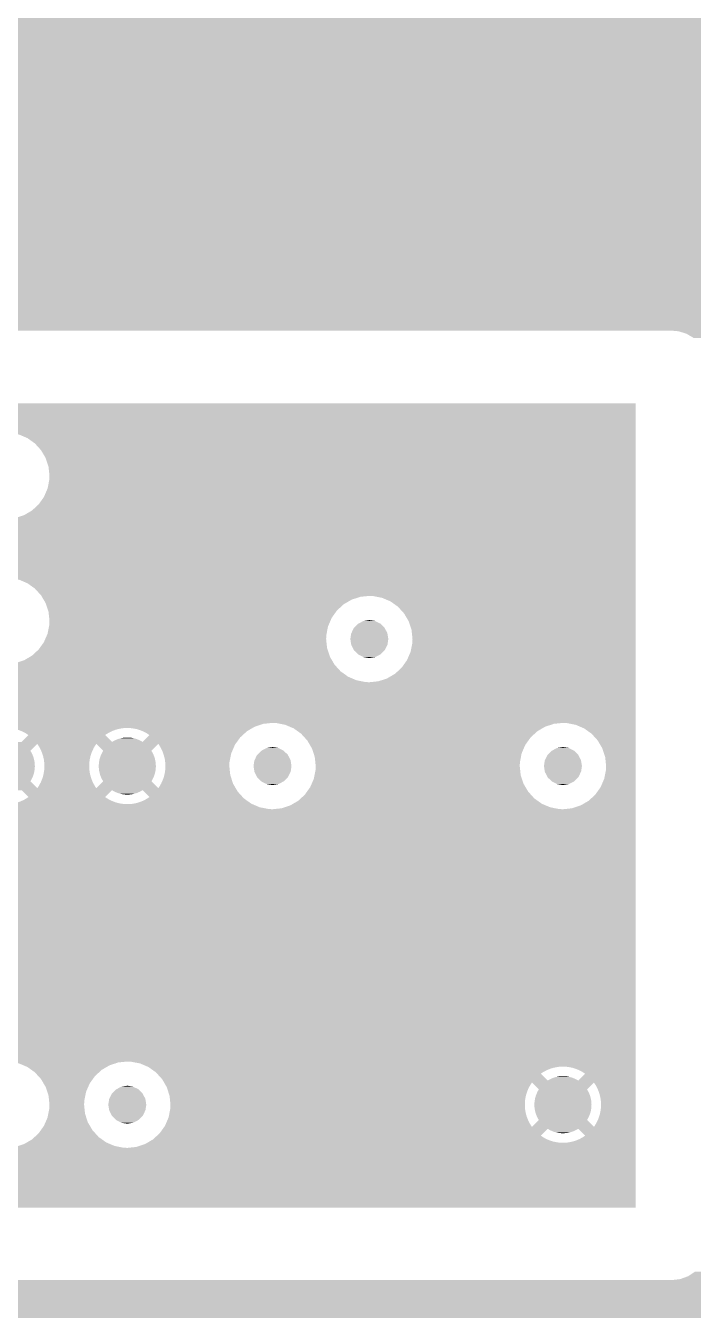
# Model space of a CAD drawing. Extents: x 295 to 953, y 10 to 290.
# Drawn here: x 659.63 to 673.64, y 201.32 to 228.3 of the extents above; entities that cross this region are included whole.
import ezdxf

# ---------------------------------------------------------------- set-up
doc = ezdxf.new("R2010")
doc.units = 0
doc.header["$LTSCALE"] = 5
doc.header["$MEASUREMENT"] = 0
doc.layers.add('FROMC1', color=7, linetype='CONTINUOUS')

msp = doc.modelspace()

# ---------------------------------------------------------------- linework, layer by layer
at = {"layer": 'FROMC1'}
for points in [[(654.9, 223.307), (654.9, 228.605), (701.636, 223.307), (701.636, 228.605)], [(654.9, 223.287), (654.9, 223.307), (676.807, 223.287), (676.998, 223.307)], [(654.9, 223.227), (654.9, 223.287), (676.625, 223.227), (676.807, 223.287)], [(654.9, 223.13), (654.9, 223.227), (676.459, 223.13), (676.625, 223.227)], [(654.9, 223), (654.9, 223.13), (676.318, 223), (676.459, 223.13)], [(654.9, 222.844), (654.9, 223), (676.207, 222.844), (676.318, 223)], [(654.9, 222.668), (654.9, 222.844), (676.131, 222.668), (676.207, 222.844)], [(654.9, 222.48), (654.9, 222.668), (676.094, 222.48), (676.131, 222.668)], [(654.9, 222.4), (654.9, 222.48), (676.091, 222.4), (676.094, 222.48)], [(654.9, 222.209), (654.9, 222.4), (676.111, 222.209), (676.091, 222.4)], [(654.9, 222.027), (654.9, 222.209), (676.171, 222.027), (676.111, 222.209)], [(654.9, 221.892), (654.9, 222.027), (676.25, 221.892), (676.171, 222.027)], [(673.327, 221.879), (673.188, 221.892), (676.258, 221.879), (676.25, 221.892)], [(673.383, 221.862), (673.327, 221.879), (676.268, 221.862), (676.258, 221.879)], [(673.495, 221.827), (673.383, 221.862), (676.299, 221.827), (676.268, 221.862)], [(673.647, 221.738), (673.495, 221.827), (676.381, 221.738), (676.299, 221.827)], [(652.932, 220.233), (652.853, 220.368), (672.426, 220.233), (672.426, 220.368)], [(652.853, 220.368), (652.853, 220.368), (672.426, 220.368), (672.425, 220.368)], [(652.992, 220.051), (652.932, 220.233), (672.426, 220.051), (672.426, 220.233)], [(653.012, 219.86), (652.992, 220.051), (672.426, 219.86), (672.426, 220.051)], [(653.003, 219.751), (653.009, 219.78), (672.426, 219.751), (672.426, 219.78)], [(653.009, 219.78), (653.012, 219.86), (672.426, 219.78), (672.426, 219.86)], [(659.297, 219.747), (659.218, 219.751), (672.426, 219.747), (672.426, 219.751)], [(659.486, 219.71), (659.297, 219.747), (672.426, 219.71), (672.426, 219.747)], [(659.662, 219.635), (659.486, 219.71), (672.426, 219.635), (672.426, 219.71)], [(659.818, 219.524), (659.662, 219.635), (672.426, 219.524), (672.426, 219.635)], [(659.947, 219.382), (659.818, 219.524), (672.426, 219.382), (672.426, 219.524)], [(660.044, 219.217), (659.947, 219.382), (672.426, 219.217), (672.426, 219.382)], [(660.104, 219.035), (660.044, 219.217), (672.426, 219.035), (672.426, 219.217)], [(660.124, 218.844), (660.104, 219.035), (672.426, 218.844), (672.426, 219.035)], [(660.121, 218.764), (660.124, 218.844), (672.426, 218.764), (672.426, 218.844)], [(660.008, 218.4), (660.084, 218.576), (672.426, 218.4), (672.426, 218.576)], [(660.084, 218.576), (660.121, 218.764), (672.426, 218.576), (672.426, 218.764)], [(659.897, 218.244), (660.008, 218.4), (672.426, 218.244), (672.426, 218.4)], [(659.408, 217.957), (659.59, 218.017), (672.426, 217.957), (672.426, 218.017)], [(659.59, 218.017), (659.756, 218.114), (672.426, 218.017), (672.426, 218.114)], [(659.756, 218.114), (659.897, 218.244), (672.426, 218.114), (672.426, 218.244)], [(650.803, 217.858), (650.731, 217.937), (672.426, 217.858), (672.426, 217.937)], [(650.9, 217.693), (650.803, 217.858), (672.426, 217.693), (672.426, 217.858)], [(659.218, 217.937), (659.408, 217.957), (672.426, 217.937), (672.426, 217.957)], [(650.96, 217.511), (650.9, 217.693), (672.426, 217.511), (672.426, 217.693)], [(650.98, 217.32), (650.96, 217.511), (672.426, 217.32), (672.426, 217.511)], [(650.94, 217.052), (650.977, 217.24), (672.426, 217.052), (672.426, 217.24)], [(650.977, 217.24), (650.98, 217.32), (672.426, 217.24), (672.426, 217.32)], [(650.864, 216.876), (650.94, 217.052), (672.426, 216.876), (672.426, 217.052)], [(650.735, 216.703), (650.753, 216.72), (672.426, 216.703), (672.426, 216.72)], [(650.753, 216.72), (650.864, 216.876), (672.426, 216.72), (672.426, 216.876)], [(659.297, 216.699), (659.218, 216.703), (672.426, 216.699), (672.426, 216.703)], [(659.486, 216.662), (659.297, 216.699), (672.426, 216.662), (672.426, 216.699)], [(659.662, 216.587), (659.486, 216.662), (672.426, 216.587), (672.426, 216.662)], [(659.818, 216.476), (659.662, 216.587), (672.426, 216.476), (672.426, 216.587)], [(659.947, 216.334), (659.818, 216.476), (672.426, 216.334), (672.426, 216.476)], [(659.955, 216.322), (659.947, 216.334), (672.426, 216.322), (672.426, 216.334)], [(659.966, 216.302), (659.955, 216.322), (666.647, 216.302), (666.838, 216.322)], [(660.002, 216.242), (659.966, 216.302), (666.465, 216.242), (666.647, 216.302)], [(660.044, 216.169), (660.002, 216.242), (666.34, 216.169), (666.465, 216.242)], [(660.052, 216.145), (660.044, 216.169), (666.299, 216.145), (666.34, 216.169)], [(660.095, 216.015), (660.052, 216.145), (666.158, 216.015), (666.299, 216.145)], [(666.917, 216.318), (666.838, 216.322), (672.426, 216.318), (672.426, 216.322)], [(667.106, 216.281), (666.917, 216.318), (672.426, 216.281), (672.426, 216.318)], [(667.282, 216.206), (667.106, 216.281), (672.426, 216.206), (672.426, 216.281)], [(667.438, 216.095), (667.282, 216.206), (672.426, 216.095), (672.426, 216.206)], [(660.104, 215.987), (660.095, 216.015), (666.138, 215.987), (666.158, 216.015)], [(660.118, 215.859), (660.104, 215.987), (666.047, 215.859), (666.138, 215.987)], [(660.124, 215.796), (660.118, 215.859), (666.02, 215.796), (666.047, 215.859)], [(667.567, 215.953), (667.438, 216.095), (672.426, 215.953), (672.426, 216.095)], [(667.664, 215.788), (667.567, 215.953), (672.426, 215.788), (672.426, 215.953)], [(660.084, 215.528), (660.114, 215.683), (665.941, 215.528), (665.971, 215.683)], [(660.114, 215.683), (660.121, 215.716), (665.971, 215.683), (665.986, 215.716)], [(660.121, 215.716), (660.124, 215.796), (665.986, 215.716), (666.02, 215.796)], [(666.461, 215.54), (666.511, 215.644), (667.216, 215.54), (667.162, 215.644)], [(666.511, 215.644), (666.52, 215.653), (667.162, 215.644), (667.158, 215.653)], [(666.52, 215.653), (666.6, 215.735), (667.158, 215.653), (667.073, 215.735)], [(666.6, 215.735), (666.612, 215.741), (667.073, 215.735), (667.067, 215.741)], [(666.612, 215.741), (666.712, 215.794), (667.067, 215.741), (666.959, 215.794)], [(666.712, 215.794), (666.732, 215.797), (666.959, 215.794), (666.953, 215.797)], [(666.732, 215.797), (666.838, 215.814), (666.953, 215.797), (666.838, 215.814)], [(667.724, 215.606), (667.664, 215.788), (672.426, 215.606), (672.426, 215.788)], [(667.744, 215.415), (667.724, 215.606), (672.426, 215.415), (672.426, 215.606)], [(659.918, 215.224), (660.008, 215.352), (665.951, 215.224), (665.937, 215.352)], [(660.008, 215.352), (660.035, 215.415), (665.937, 215.352), (665.931, 215.415)], [(660.035, 215.415), (660.07, 215.495), (665.931, 215.415), (665.934, 215.495)], [(660.07, 215.495), (660.084, 215.528), (665.934, 215.495), (665.941, 215.528)], [(666.439, 215.415), (666.456, 215.53), (667.236, 215.415), (667.218, 215.53)], [(666.457, 215.3), (666.439, 215.415), (667.219, 215.3), (667.236, 215.415)], [(666.456, 215.53), (666.461, 215.54), (667.218, 215.53), (667.216, 215.54)], [(666.459, 215.29), (666.457, 215.3), (667.214, 215.29), (667.219, 215.3)], [(666.513, 215.186), (666.459, 215.29), (667.164, 215.186), (667.214, 215.29)], [(667.704, 215.147), (667.741, 215.335), (672.426, 215.147), (672.426, 215.335)], [(667.741, 215.335), (667.744, 215.415), (672.426, 215.335), (672.426, 215.415)], [(659.59, 214.969), (659.715, 215.042), (666.054, 214.969), (666.011, 215.042)], [(659.715, 215.042), (659.756, 215.066), (666.011, 215.042), (666.003, 215.066)], [(659.756, 215.066), (659.897, 215.196), (666.003, 215.066), (665.96, 215.196)], [(659.897, 215.196), (659.918, 215.224), (665.96, 215.196), (665.951, 215.224)], [(666.517, 215.177), (666.513, 215.186), (667.155, 215.177), (667.164, 215.186)], [(666.602, 215.095), (666.517, 215.177), (667.075, 215.095), (667.155, 215.177)], [(666.608, 215.089), (666.602, 215.095), (667.063, 215.089), (667.075, 215.095)], [(666.716, 215.036), (666.608, 215.089), (666.963, 215.036), (667.063, 215.089)], [(666.723, 215.033), (666.716, 215.036), (666.943, 215.033), (666.963, 215.036)], [(666.838, 215.016), (666.723, 215.033), (666.838, 215.016), (666.943, 215.033)], [(667.628, 214.971), (667.704, 215.147), (672.426, 214.971), (672.426, 215.147)], [(650.97, 214.877), (650.969, 214.889), (666.108, 214.877), (666.1, 214.889)], [(650.98, 214.78), (650.97, 214.877), (666.196, 214.78), (666.108, 214.877)], [(650.978, 214.735), (650.98, 214.78), (666.237, 214.735), (666.196, 214.78)], [(659.218, 214.889), (659.408, 214.909), (666.1, 214.889), (666.089, 214.909)], [(659.408, 214.909), (659.59, 214.969), (666.089, 214.909), (666.054, 214.969)], [(667.376, 214.685), (667.517, 214.815), (672.426, 214.685), (672.426, 214.815)], [(667.517, 214.815), (667.628, 214.971), (672.426, 214.815), (672.426, 214.971)], [(650.864, 214.336), (650.938, 214.508), (672.426, 214.336), (672.426, 214.508)], [(650.938, 214.508), (650.94, 214.512), (666.838, 214.508), (666.758, 214.512)], [(650.94, 214.512), (650.947, 214.549), (666.756, 214.512), (666.57, 214.549)], [(650.94, 214.512), (650.94, 214.512), (666.758, 214.512), (666.756, 214.512)], [(650.947, 214.549), (650.962, 214.624), (666.57, 214.549), (666.393, 214.624)], [(650.962, 214.624), (650.977, 214.7), (666.393, 214.624), (666.287, 214.7)], [(650.977, 214.7), (650.978, 214.735), (666.287, 214.7), (666.237, 214.735)], [(666.838, 214.508), (667.028, 214.528), (672.426, 214.508), (672.426, 214.528)], [(667.028, 214.528), (667.21, 214.588), (672.426, 214.528), (672.426, 214.588)], [(667.21, 214.588), (667.376, 214.685), (672.426, 214.588), (672.426, 214.685)], [(650.753, 214.18), (650.864, 214.336), (672.426, 214.18), (672.426, 214.336)], [(650.264, 213.893), (650.446, 213.953), (672.426, 213.893), (672.426, 213.953)], [(650.446, 213.953), (650.612, 214.05), (672.426, 213.953), (672.426, 214.05)], [(650.612, 214.05), (650.753, 214.18), (672.426, 214.05), (672.426, 214.18)], [(597.75, 213.655), (597.75, 213.873), (672.426, 213.655), (672.426, 213.873)], [(650.074, 213.873), (650.264, 213.893), (672.426, 213.873), (672.426, 213.893)], [(597.75, 213.635), (597.75, 213.655), (664.615, 213.635), (664.806, 213.655)], [(597.75, 213.575), (597.75, 213.635), (664.433, 213.575), (664.615, 213.635)], [(597.75, 213.548), (597.75, 213.575), (664.387, 213.548), (664.433, 213.575)], [(659.257, 213.547), (659.2, 213.548), (661.726, 213.547), (661.74, 213.548)], [(659.286, 213.545), (659.257, 213.547), (661.683, 213.545), (661.726, 213.547)], [(659.314, 213.542), (659.286, 213.545), (661.665, 213.542), (661.683, 213.545)], [(659.345, 213.537), (659.314, 213.542), (661.627, 213.537), (661.665, 213.542)], [(659.37, 213.533), (659.345, 213.537), (661.607, 213.533), (661.627, 213.537)], [(659.402, 213.526), (659.37, 213.533), (661.571, 213.526), (661.607, 213.533)], [(659.426, 213.521), (659.402, 213.526), (661.551, 213.521), (661.571, 213.526)], [(659.458, 213.511), (659.426, 213.521), (661.516, 213.511), (661.551, 213.521)], [(659.48, 213.504), (659.458, 213.511), (661.496, 213.504), (661.516, 213.511)], [(659.512, 213.492), (659.48, 213.504), (661.462, 213.492), (661.496, 213.504)], [(659.533, 213.483), (659.512, 213.492), (661.443, 213.483), (661.462, 213.492)], [(659.564, 213.469), (659.533, 213.483), (661.41, 213.469), (661.443, 213.483)], [(659.585, 213.459), (659.564, 213.469), (661.391, 213.459), (661.41, 213.469)], [(659.615, 213.442), (659.585, 213.459), (661.359, 213.442), (661.391, 213.459)], [(659.635, 213.431), (659.615, 213.442), (661.341, 213.431), (661.359, 213.442)], [(659.663, 213.412), (659.635, 213.431), (661.311, 213.412), (661.341, 213.431)], [(659.682, 213.399), (659.663, 213.412), (661.293, 213.399), (661.311, 213.412)], [(661.797, 213.547), (661.74, 213.548), (664.386, 213.547), (664.387, 213.548)], [(661.854, 213.542), (661.797, 213.547), (664.378, 213.542), (664.386, 213.547)], [(661.91, 213.533), (661.854, 213.542), (664.362, 213.533), (664.378, 213.542)], [(661.966, 213.521), (661.91, 213.533), (664.34, 213.521), (664.362, 213.533)], [(662.02, 213.504), (661.966, 213.521), (664.312, 213.504), (664.34, 213.521)], [(662.073, 213.483), (662.02, 213.504), (664.276, 213.483), (664.312, 213.504)], [(662.085, 213.478), (662.073, 213.483), (664.267, 213.478), (664.276, 213.483)], [(662.125, 213.459), (662.085, 213.478), (664.247, 213.459), (664.267, 213.478)], [(662.175, 213.431), (662.125, 213.459), (664.216, 213.431), (664.247, 213.459)], [(662.222, 213.399), (662.175, 213.431), (664.182, 213.399), (664.216, 213.431)], [(664.885, 213.651), (664.806, 213.655), (670.868, 213.651), (670.902, 213.655)], [(664.971, 213.635), (664.885, 213.651), (670.711, 213.635), (670.868, 213.651)], [(665.074, 213.614), (664.971, 213.635), (670.649, 213.614), (670.711, 213.635)], [(665.166, 213.575), (665.074, 213.614), (670.529, 213.575), (670.649, 213.614)], [(665.25, 213.539), (665.166, 213.575), (670.467, 213.539), (670.529, 213.575)], [(665.335, 213.478), (665.25, 213.539), (670.363, 213.478), (670.467, 213.539)], [(665.406, 213.428), (665.335, 213.478), (670.309, 213.428), (670.363, 213.478)], [(665.478, 213.348), (665.406, 213.428), (670.222, 213.348), (670.309, 213.428)], [(670.981, 213.651), (670.902, 213.655), (672.426, 213.651), (672.426, 213.655)], [(671.17, 213.614), (670.981, 213.651), (672.426, 213.614), (672.426, 213.651)], [(671.346, 213.539), (671.17, 213.614), (672.426, 213.539), (672.426, 213.614)], [(671.502, 213.428), (671.346, 213.539), (672.426, 213.428), (672.426, 213.539)], [(671.631, 213.286), (671.502, 213.428), (672.426, 213.286), (672.426, 213.428)], [(597.75, 213.213), (597.75, 213.255), (664.029, 213.213), (664.06, 213.255)], [(658.711, 213.068), (658.566, 213.213), (659.724, 213.068), (659.869, 213.213)], [(659.538, 213.255), (659.682, 213.399), (661.437, 213.255), (661.293, 213.399)], [(659.538, 213.255), (659.538, 213.255), (661.438, 213.255), (661.437, 213.255)], [(659.891, 213.18), (659.869, 213.213), (661.085, 213.18), (661.106, 213.213)], [(659.9, 213.165), (659.891, 213.18), (661.075, 213.165), (661.085, 213.18)], [(659.92, 213.131), (659.9, 213.165), (661.055, 213.131), (661.075, 213.165)], [(661.251, 213.068), (661.106, 213.213), (662.264, 213.068), (662.409, 213.213)], [(661.438, 213.255), (661.466, 213.272), (662.078, 213.255), (662.048, 213.272)], [(661.466, 213.272), (661.481, 213.279), (662.048, 213.272), (662.035, 213.279)], [(661.481, 213.279), (661.51, 213.294), (662.035, 213.279), (662.004, 213.294)], [(661.51, 213.294), (661.526, 213.3), (662.004, 213.294), (661.99, 213.3)], [(661.526, 213.3), (661.556, 213.313), (661.99, 213.3), (661.958, 213.313)], [(661.556, 213.313), (661.573, 213.318), (661.958, 213.313), (661.944, 213.318)], [(661.573, 213.318), (661.603, 213.327), (661.944, 213.318), (661.91, 213.327)], [(661.603, 213.327), (661.621, 213.331), (661.91, 213.327), (661.896, 213.331)], [(661.621, 213.331), (661.651, 213.338), (661.896, 213.331), (661.861, 213.338)], [(661.651, 213.338), (661.67, 213.341), (661.861, 213.338), (661.848, 213.341)], [(661.67, 213.341), (661.7, 213.345), (661.848, 213.341), (661.811, 213.345)], [(661.7, 213.345), (661.724, 213.346), (661.811, 213.345), (661.799, 213.346)], [(661.724, 213.346), (661.75, 213.347), (661.799, 213.346), (661.75, 213.347)], [(662.078, 213.255), (662.171, 213.348), (664.06, 213.255), (664.126, 213.348)], [(662.171, 213.348), (662.222, 213.399), (664.126, 213.348), (664.182, 213.399)], [(662.423, 213.192), (662.409, 213.213), (664.015, 213.192), (664.029, 213.213)], [(662.431, 213.18), (662.423, 213.192), (664.01, 213.18), (664.015, 213.192)], [(662.46, 213.131), (662.431, 213.18), (663.989, 213.131), (664.01, 213.18)], [(664.7, 213.13), (664.806, 213.147), (664.921, 213.13), (664.806, 213.147)], [(665.535, 213.286), (665.478, 213.348), (670.178, 213.286), (670.222, 213.348)], [(665.59, 213.192), (665.535, 213.286), (670.111, 213.192), (670.178, 213.286)], [(665.632, 213.121), (665.59, 213.192), (670.08, 213.121), (670.111, 213.192)], [(670.796, 213.13), (670.902, 213.147), (671.017, 213.13), (670.902, 213.147)], [(671.728, 213.121), (671.631, 213.286), (672.426, 213.121), (672.426, 213.286)], [(658.627, 212.846), (658.634, 212.887), (659.809, 212.846), (659.8, 212.887)], [(658.634, 212.887), (658.637, 212.895), (659.8, 212.887), (659.799, 212.895)], [(658.637, 212.895), (658.648, 212.934), (659.799, 212.895), (659.787, 212.934)], [(658.648, 212.934), (658.651, 212.942), (659.787, 212.934), (659.785, 212.942)], [(658.651, 212.942), (658.665, 212.981), (659.785, 212.942), (659.77, 212.981)], [(658.665, 212.981), (658.669, 212.988), (659.77, 212.981), (659.767, 212.988)], [(658.669, 212.988), (658.686, 213.025), (659.767, 212.988), (659.749, 213.025)], [(658.686, 213.025), (658.69, 213.032), (659.749, 213.025), (659.745, 213.032)], [(658.69, 213.032), (658.711, 213.068), (659.745, 213.032), (659.724, 213.068)], [(659.928, 213.115), (659.92, 213.131), (661.047, 213.115), (661.055, 213.131)], [(659.946, 213.08), (659.928, 213.115), (661.03, 213.08), (661.047, 213.115)], [(659.952, 213.064), (659.946, 213.08), (661.022, 213.064), (661.03, 213.08)], [(659.967, 213.027), (659.952, 213.064), (661.008, 213.027), (661.022, 213.064)], [(659.973, 213.011), (659.967, 213.027), (661.002, 213.011), (661.008, 213.027)], [(659.985, 212.973), (659.973, 213.011), (660.99, 212.973), (661.002, 213.011)], [(659.99, 212.956), (659.985, 212.973), (660.985, 212.956), (660.99, 212.973)], [(659.999, 212.918), (659.99, 212.956), (660.976, 212.918), (660.985, 212.956)], [(660.003, 212.901), (659.999, 212.918), (660.972, 212.901), (660.976, 212.918)], [(660.01, 212.862), (660.003, 212.901), (660.966, 212.862), (660.972, 212.901)], [(660.011, 212.844), (660.01, 212.862), (660.963, 212.844), (660.966, 212.862)], [(661.167, 212.846), (661.174, 212.887), (662.349, 212.846), (662.34, 212.887)], [(661.174, 212.887), (661.177, 212.895), (662.34, 212.887), (662.339, 212.895)], [(661.177, 212.895), (661.188, 212.934), (662.339, 212.895), (662.327, 212.934)], [(661.188, 212.934), (661.191, 212.942), (662.327, 212.934), (662.325, 212.942)], [(661.191, 212.942), (661.205, 212.981), (662.325, 212.942), (662.31, 212.981)], [(661.205, 212.981), (661.209, 212.988), (662.31, 212.981), (662.307, 212.988)], [(661.209, 212.988), (661.226, 213.025), (662.307, 212.988), (662.289, 213.025)], [(661.226, 213.025), (661.23, 213.032), (662.289, 213.025), (662.285, 213.032)], [(661.23, 213.032), (661.251, 213.068), (662.285, 213.032), (662.264, 213.068)], [(662.486, 213.08), (662.46, 213.131), (663.967, 213.08), (663.989, 213.131)], [(662.507, 213.027), (662.486, 213.08), (663.944, 213.027), (663.967, 213.08)], [(662.511, 213.016), (662.507, 213.027), (663.939, 213.016), (663.944, 213.027)], [(662.525, 212.973), (662.511, 213.016), (663.931, 212.973), (663.939, 213.016)], [(662.539, 212.918), (662.525, 212.973), (663.92, 212.918), (663.931, 212.973)], [(662.55, 212.862), (662.539, 212.918), (663.909, 212.862), (663.92, 212.918)], [(662.553, 212.828), (662.55, 212.862), (663.902, 212.828), (663.909, 212.862)], [(664.407, 212.748), (664.424, 212.863), (665.204, 212.748), (665.186, 212.863)], [(664.424, 212.863), (664.429, 212.873), (665.186, 212.863), (665.184, 212.873)], [(664.429, 212.873), (664.479, 212.977), (665.184, 212.873), (665.13, 212.977)], [(664.479, 212.977), (664.488, 212.986), (665.13, 212.977), (665.126, 212.986)], [(664.488, 212.986), (664.568, 213.068), (665.126, 212.986), (665.041, 213.068)], [(664.568, 213.068), (664.58, 213.074), (665.041, 213.068), (665.035, 213.074)], [(664.58, 213.074), (664.68, 213.127), (665.035, 213.074), (664.927, 213.127)], [(664.68, 213.127), (664.7, 213.13), (664.927, 213.127), (664.921, 213.13)], [(665.667, 213.016), (665.632, 213.121), (670.035, 213.016), (670.08, 213.121)], [(665.692, 212.939), (665.667, 213.016), (670.02, 212.939), (670.035, 213.016)], [(665.704, 212.828), (665.692, 212.939), (669.998, 212.828), (670.02, 212.939)], [(670.503, 212.748), (670.52, 212.863), (671.3, 212.748), (671.282, 212.863)], [(670.52, 212.863), (670.525, 212.873), (671.282, 212.863), (671.28, 212.873)], [(670.525, 212.873), (670.575, 212.977), (671.28, 212.873), (671.226, 212.977)], [(670.575, 212.977), (670.584, 212.986), (671.226, 212.977), (671.222, 212.986)], [(670.584, 212.986), (670.664, 213.068), (671.222, 212.986), (671.137, 213.068)], [(670.664, 213.068), (670.676, 213.074), (671.137, 213.068), (671.131, 213.074)], [(670.676, 213.074), (670.776, 213.127), (671.131, 213.074), (671.023, 213.127)], [(670.776, 213.127), (670.796, 213.13), (671.023, 213.127), (671.017, 213.13)], [(671.788, 212.939), (671.728, 213.121), (672.426, 212.939), (672.426, 213.121)], [(671.808, 212.748), (671.788, 212.939), (672.426, 212.748), (672.426, 212.939)], [(658.618, 212.748), (658.62, 212.789), (659.817, 212.748), (659.815, 212.789)], [(658.62, 212.707), (658.618, 212.748), (659.816, 212.707), (659.817, 212.748)], [(658.62, 212.797), (658.625, 212.838), (659.815, 212.797), (659.81, 212.838)], [(658.62, 212.789), (658.62, 212.797), (659.815, 212.789), (659.815, 212.797)], [(658.62, 212.699), (658.62, 212.707), (659.815, 212.699), (659.816, 212.707)], [(658.625, 212.658), (658.62, 212.699), (659.81, 212.658), (659.815, 212.699)], [(658.625, 212.838), (658.627, 212.846), (659.81, 212.838), (659.809, 212.846)], [(658.626, 212.65), (658.625, 212.658), (659.809, 212.65), (659.81, 212.658)], [(658.635, 212.609), (658.626, 212.65), (659.801, 212.609), (659.809, 212.65)], [(658.636, 212.601), (658.635, 212.609), (659.799, 212.601), (659.801, 212.609)], [(658.648, 212.562), (658.636, 212.601), (659.787, 212.562), (659.799, 212.601)], [(659.995, 212.561), (660.003, 212.595), (660.98, 212.561), (660.973, 212.595)], [(660.003, 212.595), (660.006, 212.617), (660.973, 212.595), (660.968, 212.617)], [(660.006, 212.617), (660.012, 212.652), (660.968, 212.617), (660.964, 212.652)], [(660.016, 212.805), (660.011, 212.844), (660.96, 212.805), (660.963, 212.844)], [(660.012, 212.652), (660.014, 212.674), (660.964, 212.652), (660.961, 212.674)], [(660.014, 212.674), (660.017, 212.709), (660.961, 212.674), (660.959, 212.709)], [(660.016, 212.787), (660.016, 212.805), (660.958, 212.787), (660.96, 212.805)], [(660.018, 212.748), (660.016, 212.787), (660.958, 212.748), (660.958, 212.787)], [(660.017, 212.73), (660.018, 212.748), (660.958, 212.73), (660.958, 212.748)], [(660.017, 212.709), (660.017, 212.73), (660.959, 212.709), (660.958, 212.73)], [(661.158, 212.748), (661.16, 212.789), (662.357, 212.748), (662.355, 212.789)], [(661.16, 212.707), (661.158, 212.748), (662.356, 212.707), (662.357, 212.748)], [(661.16, 212.797), (661.165, 212.838), (662.355, 212.797), (662.35, 212.838)], [(661.16, 212.789), (661.16, 212.797), (662.355, 212.789), (662.355, 212.797)], [(661.16, 212.699), (661.16, 212.707), (662.355, 212.699), (662.356, 212.707)], [(661.165, 212.658), (661.16, 212.699), (662.35, 212.658), (662.355, 212.699)], [(661.165, 212.838), (661.167, 212.846), (662.35, 212.838), (662.349, 212.846)], [(661.166, 212.65), (661.165, 212.658), (662.349, 212.65), (662.35, 212.658)], [(661.175, 212.609), (661.166, 212.65), (662.341, 212.609), (662.349, 212.65)], [(661.176, 212.601), (661.175, 212.609), (662.339, 212.601), (662.341, 212.609)], [(661.188, 212.562), (661.176, 212.601), (662.327, 212.562), (662.339, 212.601)], [(662.534, 212.557), (662.543, 212.595), (663.919, 212.557), (663.915, 212.595)], [(662.543, 212.595), (662.552, 212.652), (663.915, 212.595), (663.909, 212.652)], [(662.552, 212.652), (662.557, 212.709), (663.909, 212.652), (663.903, 212.709)], [(662.556, 212.805), (662.553, 212.828), (663.901, 212.805), (663.902, 212.828)], [(662.558, 212.748), (662.556, 212.805), (663.899, 212.748), (663.901, 212.805)], [(662.557, 212.709), (662.558, 212.748), (663.903, 212.709), (663.899, 212.748)], [(664.425, 212.633), (664.407, 212.748), (665.187, 212.633), (665.204, 212.748)], [(664.427, 212.623), (664.425, 212.633), (665.182, 212.623), (665.187, 212.633)], [(664.481, 212.519), (664.427, 212.623), (665.132, 212.519), (665.182, 212.623)], [(665.687, 212.557), (665.709, 212.668), (670.015, 212.557), (670.003, 212.668)], [(665.712, 212.748), (665.704, 212.828), (669.995, 212.748), (669.998, 212.828)], [(665.709, 212.668), (665.712, 212.748), (670.003, 212.668), (669.995, 212.748)], [(670.521, 212.633), (670.503, 212.748), (671.283, 212.633), (671.3, 212.748)], [(670.523, 212.623), (670.521, 212.633), (671.278, 212.623), (671.283, 212.633)], [(670.577, 212.519), (670.523, 212.623), (671.228, 212.519), (671.278, 212.623)], [(671.768, 212.48), (671.805, 212.668), (672.426, 212.48), (672.426, 212.668)], [(671.805, 212.668), (671.808, 212.748), (672.426, 212.668), (672.426, 212.748)], [(658.566, 212.283), (658.711, 212.428), (659.869, 212.283), (659.724, 212.428)], [(658.65, 212.554), (658.648, 212.562), (659.784, 212.554), (659.787, 212.562)], [(658.665, 212.515), (658.65, 212.554), (659.77, 212.515), (659.784, 212.554)], [(658.668, 212.508), (658.665, 212.515), (659.767, 212.508), (659.77, 212.515)], [(658.686, 212.471), (658.668, 212.508), (659.749, 212.471), (659.767, 212.508)], [(658.69, 212.464), (658.686, 212.471), (659.745, 212.464), (659.749, 212.471)], [(658.711, 212.428), (658.69, 212.464), (659.724, 212.428), (659.745, 212.464)], [(659.881, 212.301), (659.9, 212.331), (661.094, 212.301), (661.075, 212.331)], [(659.9, 212.331), (659.911, 212.35), (661.075, 212.331), (661.064, 212.35)], [(659.911, 212.35), (659.928, 212.381), (661.064, 212.35), (661.047, 212.381)], [(659.928, 212.381), (659.938, 212.4), (661.047, 212.381), (661.037, 212.4)], [(659.938, 212.4), (659.953, 212.432), (661.037, 212.4), (661.023, 212.432)], [(659.953, 212.432), (659.961, 212.453), (661.023, 212.432), (661.014, 212.453)], [(659.961, 212.453), (659.973, 212.485), (661.014, 212.453), (661.002, 212.485)], [(659.973, 212.485), (659.98, 212.506), (661.002, 212.485), (660.995, 212.506)], [(659.98, 212.506), (659.99, 212.54), (660.995, 212.506), (660.986, 212.54)], [(659.99, 212.54), (659.995, 212.561), (660.986, 212.54), (660.98, 212.561)], [(661.106, 212.283), (661.251, 212.428), (662.409, 212.283), (662.264, 212.428)], [(661.19, 212.554), (661.188, 212.562), (662.324, 212.554), (662.327, 212.562)], [(661.205, 212.515), (661.19, 212.554), (662.31, 212.515), (662.324, 212.554)], [(661.208, 212.508), (661.205, 212.515), (662.307, 212.508), (662.31, 212.515)], [(661.226, 212.471), (661.208, 212.508), (662.289, 212.471), (662.307, 212.508)], [(661.23, 212.464), (661.226, 212.471), (662.285, 212.464), (662.289, 212.471)], [(661.251, 212.428), (661.23, 212.464), (662.264, 212.428), (662.285, 212.464)], [(662.409, 212.283), (662.44, 212.331), (664.033, 212.283), (664.005, 212.331)], [(662.44, 212.331), (662.465, 212.375), (664.005, 212.331), (663.979, 212.375)], [(662.465, 212.375), (662.468, 212.381), (663.979, 212.375), (663.977, 212.381)], [(662.468, 212.381), (662.493, 212.432), (663.977, 212.381), (663.96, 212.432)], [(662.493, 212.432), (662.513, 212.485), (663.96, 212.432), (663.943, 212.485)], [(662.513, 212.485), (662.53, 212.54), (663.943, 212.485), (663.925, 212.54)], [(662.53, 212.54), (662.534, 212.557), (663.925, 212.54), (663.919, 212.557)], [(664.485, 212.51), (664.481, 212.519), (665.123, 212.51), (665.132, 212.519)], [(664.57, 212.428), (664.485, 212.51), (665.043, 212.428), (665.123, 212.51)], [(664.576, 212.422), (664.57, 212.428), (665.031, 212.422), (665.043, 212.428)], [(664.684, 212.369), (664.576, 212.422), (664.931, 212.369), (665.031, 212.422)], [(664.691, 212.366), (664.684, 212.369), (664.911, 212.366), (664.931, 212.369)], [(664.806, 212.349), (664.691, 212.366), (664.806, 212.349), (664.911, 212.366)], [(665.596, 212.304), (665.627, 212.375), (670.117, 212.304), (670.075, 212.375)], [(665.627, 212.375), (665.672, 212.48), (670.075, 212.375), (670.04, 212.48)], [(665.672, 212.48), (665.687, 212.557), (670.04, 212.48), (670.015, 212.557)], [(670.581, 212.51), (670.577, 212.519), (671.219, 212.51), (671.228, 212.519)], [(670.666, 212.428), (670.581, 212.51), (671.139, 212.428), (671.219, 212.51)], [(670.672, 212.422), (670.666, 212.428), (671.127, 212.422), (671.139, 212.428)], [(670.78, 212.369), (670.672, 212.422), (671.027, 212.369), (671.127, 212.422)], [(670.787, 212.366), (670.78, 212.369), (671.007, 212.366), (671.027, 212.369)], [(670.902, 212.349), (670.787, 212.366), (670.902, 212.349), (671.007, 212.366)], [(671.692, 212.304), (671.768, 212.48), (672.426, 212.304), (672.426, 212.48)], [(597.75, 212.241), (597.75, 212.283), (664.057, 212.241), (664.033, 212.283)], [(659.682, 212.097), (659.538, 212.241), (661.293, 212.097), (661.437, 212.241)], [(659.538, 212.241), (659.538, 212.241), (661.437, 212.241), (661.438, 212.241)], [(659.584, 212.037), (659.616, 212.054), (661.39, 212.037), (661.36, 212.054)], [(659.616, 212.054), (659.634, 212.065), (661.36, 212.054), (661.341, 212.065)], [(659.634, 212.065), (659.664, 212.084), (661.341, 212.065), (661.312, 212.084)], [(659.664, 212.084), (659.682, 212.097), (661.312, 212.084), (661.293, 212.097)], [(659.869, 212.283), (659.881, 212.301), (661.106, 212.283), (661.094, 212.301)], [(661.467, 212.224), (661.438, 212.241), (662.049, 212.224), (662.078, 212.241)], [(661.48, 212.217), (661.467, 212.224), (662.034, 212.217), (662.049, 212.224)], [(661.511, 212.202), (661.48, 212.217), (662.005, 212.202), (662.034, 212.217)], [(661.525, 212.196), (661.511, 212.202), (661.989, 212.196), (662.005, 212.202)], [(661.557, 212.183), (661.525, 212.196), (661.959, 212.183), (661.989, 212.196)], [(661.571, 212.178), (661.557, 212.183), (661.942, 212.178), (661.959, 212.183)], [(661.605, 212.169), (661.571, 212.178), (661.912, 212.169), (661.942, 212.178)], [(661.619, 212.165), (661.605, 212.169), (661.894, 212.165), (661.912, 212.169)], [(661.654, 212.158), (661.619, 212.165), (661.864, 212.158), (661.894, 212.165)], [(661.667, 212.155), (661.654, 212.158), (661.845, 212.155), (661.864, 212.158)], [(661.704, 212.151), (661.667, 212.155), (661.815, 212.151), (661.845, 212.155)], [(661.716, 212.15), (661.704, 212.151), (661.791, 212.15), (661.815, 212.151)], [(661.765, 212.149), (661.716, 212.15), (661.765, 212.149), (661.791, 212.15)], [(662.109, 212.21), (662.078, 212.241), (664.076, 212.21), (664.057, 212.241)], [(662.105, 212.027), (662.156, 212.054), (664.263, 212.027), (664.226, 212.054)], [(662.222, 212.097), (662.109, 212.21), (664.179, 212.097), (664.076, 212.21)], [(662.156, 212.054), (662.179, 212.068), (664.226, 212.054), (664.205, 212.068)], [(662.179, 212.068), (662.204, 212.084), (664.205, 212.068), (664.191, 212.084)], [(662.204, 212.084), (662.222, 212.097), (664.191, 212.084), (664.179, 212.097)], [(665.344, 212.018), (665.399, 212.068), (670.372, 212.018), (670.301, 212.068)], [(665.399, 212.068), (665.485, 212.148), (670.301, 212.068), (670.229, 212.148)], [(665.485, 212.148), (665.529, 212.21), (670.229, 212.148), (670.172, 212.21)], [(665.529, 212.21), (665.596, 212.304), (670.172, 212.21), (670.117, 212.304)], [(671.44, 212.018), (671.581, 212.148), (672.426, 212.018), (672.426, 212.148)], [(671.581, 212.148), (671.692, 212.304), (672.426, 212.148), (672.426, 212.304)], [(597.75, 211.882), (597.75, 211.948), (664.538, 211.882), (664.383, 211.948)], [(597.75, 211.845), (597.75, 211.882), (664.726, 211.845), (664.538, 211.882)], [(597.75, 211.841), (597.75, 211.845), (664.806, 211.841), (664.726, 211.845)], [(597.75, 211.732), (597.75, 211.841), (672.426, 211.732), (672.426, 211.841)], [(659.235, 211.948), (659.249, 211.949), (661.775, 211.948), (661.718, 211.949)], [(659.249, 211.949), (659.292, 211.951), (661.718, 211.949), (661.689, 211.951)], [(659.292, 211.951), (659.31, 211.954), (661.689, 211.951), (661.661, 211.954)], [(659.31, 211.954), (659.349, 211.959), (661.661, 211.954), (661.63, 211.959)], [(659.349, 211.959), (659.368, 211.963), (661.63, 211.959), (661.605, 211.963)], [(659.368, 211.963), (659.404, 211.97), (661.605, 211.963), (661.573, 211.97)], [(659.404, 211.97), (659.424, 211.975), (661.573, 211.97), (661.549, 211.975)], [(659.424, 211.975), (659.459, 211.985), (661.549, 211.975), (661.517, 211.985)], [(659.459, 211.985), (659.479, 211.992), (661.517, 211.985), (661.495, 211.992)], [(659.479, 211.992), (659.513, 212.004), (661.495, 211.992), (661.463, 212.004)], [(659.513, 212.004), (659.532, 212.013), (661.463, 212.004), (661.442, 212.013)], [(659.532, 212.013), (659.565, 212.027), (661.442, 212.013), (661.411, 212.027)], [(659.565, 212.027), (659.584, 212.037), (661.411, 212.027), (661.39, 212.037)], [(661.775, 211.948), (661.832, 211.951), (664.383, 211.948), (664.376, 211.951)], [(661.832, 211.951), (661.879, 211.957), (664.376, 211.951), (664.361, 211.957)], [(661.879, 211.957), (661.889, 211.959), (664.361, 211.957), (664.36, 211.959)], [(661.889, 211.959), (661.944, 211.97), (664.36, 211.959), (664.344, 211.97)], [(661.944, 211.97), (661.999, 211.985), (664.344, 211.97), (664.322, 211.985)], [(661.999, 211.985), (662.053, 212.004), (664.322, 211.985), (664.295, 212.004)], [(662.053, 212.004), (662.105, 212.027), (664.295, 212.004), (664.263, 212.027)], [(664.806, 211.841), (664.839, 211.845), (670.902, 211.841), (670.822, 211.845)], [(664.839, 211.845), (664.996, 211.861), (670.822, 211.845), (670.737, 211.861)], [(664.996, 211.861), (665.058, 211.882), (670.737, 211.861), (670.634, 211.882)], [(665.058, 211.882), (665.178, 211.921), (670.634, 211.882), (670.541, 211.921)], [(665.178, 211.921), (665.24, 211.957), (670.541, 211.921), (670.457, 211.957)], [(665.24, 211.957), (665.344, 212.018), (670.457, 211.957), (670.372, 212.018)], [(670.902, 211.841), (671.092, 211.861), (672.426, 211.841), (672.426, 211.861)], [(671.092, 211.861), (671.274, 211.921), (672.426, 211.861), (672.426, 211.921)], [(671.274, 211.921), (671.44, 212.018), (672.426, 211.921), (672.426, 212.018)], [(656.182, 211.719), (656.043, 211.732), (672.426, 211.719), (672.426, 211.732)], [(656.35, 211.667), (656.182, 211.719), (672.426, 211.667), (672.426, 211.719)], [(656.502, 211.578), (656.35, 211.667), (672.426, 211.578), (672.426, 211.667)], [(656.629, 211.457), (656.502, 211.578), (672.426, 211.457), (672.426, 211.578)], [(656.725, 211.31), (656.629, 211.457), (672.426, 211.31), (672.426, 211.457)], [(656.784, 211.145), (656.725, 211.31), (672.426, 211.145), (672.426, 211.31)], [(656.805, 210.97), (656.784, 211.145), (672.426, 210.97), (672.426, 211.145)], [(656.805, 206.543), (656.805, 210.97), (672.426, 206.543), (672.426, 210.97)], [(659.297, 206.539), (659.218, 206.543), (661.724, 206.539), (661.758, 206.543)], [(659.383, 206.523), (659.297, 206.539), (661.567, 206.523), (661.724, 206.539)], [(659.486, 206.502), (659.383, 206.523), (661.505, 206.502), (661.567, 206.523)], [(659.578, 206.463), (659.486, 206.502), (661.385, 206.463), (661.505, 206.502)], [(659.662, 206.427), (659.578, 206.463), (661.323, 206.427), (661.385, 206.463)], [(659.747, 206.366), (659.662, 206.427), (661.219, 206.366), (661.323, 206.427)], [(661.837, 206.539), (661.758, 206.543), (672.426, 206.539), (672.426, 206.543)], [(662.026, 206.502), (661.837, 206.539), (672.426, 206.502), (672.426, 206.539)], [(662.18, 206.436), (662.026, 206.502), (672.426, 206.436), (672.426, 206.502)], [(662.188, 206.433), (662.18, 206.436), (670.827, 206.433), (670.884, 206.436)], [(662.202, 206.427), (662.188, 206.433), (670.781, 206.427), (670.827, 206.433)], [(662.203, 206.425), (662.202, 206.427), (670.771, 206.425), (670.781, 206.427)], [(662.219, 206.414), (662.203, 206.425), (670.715, 206.414), (670.771, 206.425)], [(662.241, 206.399), (662.219, 206.414), (670.66, 206.399), (670.715, 206.414)], [(662.268, 206.38), (662.241, 206.399), (670.606, 206.38), (670.66, 206.399)], [(670.941, 206.435), (670.884, 206.436), (672.426, 206.435), (672.426, 206.436)], [(670.998, 206.43), (670.941, 206.435), (672.426, 206.43), (672.426, 206.435)], [(671.054, 206.421), (670.998, 206.43), (672.426, 206.421), (672.426, 206.43)], [(671.11, 206.409), (671.054, 206.421), (672.426, 206.409), (672.426, 206.421)], [(671.164, 206.392), (671.11, 206.409), (672.426, 206.392), (672.426, 206.409)], [(671.217, 206.371), (671.164, 206.392), (672.426, 206.371), (672.426, 206.392)], [(659.818, 206.316), (659.747, 206.366), (661.165, 206.316), (661.219, 206.366)], [(659.89, 206.236), (659.818, 206.316), (661.078, 206.236), (661.165, 206.316)], [(659.947, 206.174), (659.89, 206.236), (661.034, 206.174), (661.078, 206.236)], [(660.002, 206.08), (659.947, 206.174), (660.967, 206.08), (661.034, 206.174)], [(662.3, 206.357), (662.268, 206.38), (670.554, 206.357), (670.606, 206.38)], [(662.338, 206.33), (662.3, 206.357), (670.503, 206.33), (670.554, 206.357)], [(662.358, 206.316), (662.338, 206.33), (670.48, 206.316), (670.503, 206.33)], [(662.372, 206.3), (662.358, 206.316), (670.455, 206.3), (670.48, 206.316)], [(662.384, 206.287), (662.372, 206.3), (670.437, 206.287), (670.455, 206.3)], [(662.487, 206.174), (662.384, 206.287), (670.55, 206.174), (670.437, 206.287)], [(662.506, 206.143), (662.487, 206.174), (670.581, 206.143), (670.55, 206.174)], [(662.53, 206.101), (662.506, 206.143), (672.426, 206.101), (672.426, 206.143)], [(662.506, 206.143), (662.506, 206.143), (670.582, 206.143), (670.581, 206.143)], [(670.582, 206.143), (670.61, 206.16), (671.222, 206.143), (671.192, 206.16)], [(670.61, 206.16), (670.625, 206.167), (671.192, 206.16), (671.179, 206.167)], [(670.625, 206.167), (670.654, 206.182), (671.179, 206.167), (671.148, 206.182)], [(670.654, 206.182), (670.67, 206.188), (671.148, 206.182), (671.134, 206.188)], [(670.67, 206.188), (670.7, 206.201), (671.134, 206.188), (671.102, 206.201)], [(670.7, 206.201), (670.717, 206.206), (671.102, 206.201), (671.088, 206.206)], [(670.717, 206.206), (670.747, 206.215), (671.088, 206.206), (671.054, 206.215)], [(670.747, 206.215), (670.765, 206.219), (671.054, 206.215), (671.04, 206.219)], [(670.765, 206.219), (670.795, 206.226), (671.04, 206.219), (671.005, 206.226)], [(670.795, 206.226), (670.814, 206.229), (671.005, 206.226), (670.992, 206.229)], [(670.814, 206.229), (670.844, 206.233), (670.992, 206.229), (670.955, 206.233)], [(670.844, 206.233), (670.868, 206.234), (670.955, 206.233), (670.943, 206.234)], [(670.868, 206.234), (670.894, 206.235), (670.943, 206.234), (670.894, 206.235)], [(671.269, 206.347), (671.217, 206.371), (672.426, 206.347), (672.426, 206.371)], [(671.222, 206.143), (671.366, 206.287), (672.426, 206.143), (672.426, 206.287)], [(671.319, 206.319), (671.269, 206.347), (672.426, 206.319), (672.426, 206.347)], [(671.366, 206.287), (671.319, 206.319), (672.426, 206.287), (672.426, 206.319)], [(660.044, 206.009), (660.002, 206.08), (660.936, 206.009), (660.967, 206.08)], [(660.079, 205.904), (660.044, 206.009), (660.891, 205.904), (660.936, 206.009)], [(660.104, 205.827), (660.079, 205.904), (660.876, 205.827), (660.891, 205.904)], [(661.381, 205.761), (661.431, 205.865), (662.136, 205.761), (662.082, 205.865)], [(661.431, 205.865), (661.44, 205.874), (662.082, 205.865), (662.078, 205.874)], [(661.44, 205.874), (661.52, 205.956), (662.078, 205.874), (661.993, 205.956)], [(661.52, 205.956), (661.532, 205.962), (661.993, 205.956), (661.987, 205.962)], [(661.532, 205.962), (661.632, 206.015), (661.987, 205.962), (661.879, 206.015)], [(661.632, 206.015), (661.652, 206.018), (661.879, 206.015), (661.873, 206.018)], [(661.652, 206.018), (661.758, 206.035), (661.873, 206.018), (661.758, 206.035)], [(662.558, 206.053), (662.53, 206.101), (670.219, 206.053), (670.25, 206.101)], [(662.584, 206.009), (662.558, 206.053), (670.194, 206.009), (670.219, 206.053)], [(662.586, 206.003), (662.584, 206.009), (670.191, 206.003), (670.194, 206.009)], [(662.603, 205.952), (662.586, 206.003), (670.166, 205.952), (670.191, 206.003)], [(662.62, 205.899), (662.603, 205.952), (670.146, 205.899), (670.166, 205.952)], [(662.638, 205.844), (662.62, 205.899), (670.129, 205.844), (670.146, 205.899)], [(670.395, 205.956), (670.25, 206.101), (671.408, 205.956), (671.553, 206.101)], [(670.335, 205.83), (670.349, 205.869), (671.469, 205.83), (671.454, 205.869)], [(670.349, 205.869), (670.353, 205.876), (671.454, 205.869), (671.451, 205.876)], [(670.353, 205.876), (670.37, 205.913), (671.451, 205.876), (671.433, 205.913)], [(670.37, 205.913), (670.374, 205.92), (671.433, 205.913), (671.429, 205.92)], [(670.374, 205.92), (670.395, 205.956), (671.429, 205.92), (671.408, 205.956)], [(671.575, 206.068), (671.553, 206.101), (672.426, 206.068), (672.426, 206.101)], [(671.604, 206.019), (671.575, 206.068), (672.426, 206.019), (672.426, 206.068)], [(671.63, 205.968), (671.604, 206.019), (672.426, 205.968), (672.426, 206.019)], [(671.651, 205.915), (671.63, 205.968), (672.426, 205.915), (672.426, 205.968)], [(671.669, 205.861), (671.651, 205.915), (672.426, 205.861), (672.426, 205.915)], [(671.683, 205.806), (671.669, 205.861), (672.426, 205.806), (672.426, 205.861)], [(660.116, 205.716), (660.104, 205.827), (660.854, 205.716), (660.876, 205.827)], [(660.124, 205.636), (660.116, 205.716), (660.851, 205.636), (660.854, 205.716)], [(660.121, 205.556), (660.124, 205.636), (660.859, 205.556), (660.851, 205.636)], [(661.359, 205.636), (661.376, 205.751), (662.156, 205.636), (662.138, 205.751)], [(661.377, 205.521), (661.359, 205.636), (662.139, 205.521), (662.156, 205.636)], [(661.376, 205.751), (661.381, 205.761), (662.138, 205.751), (662.136, 205.761)], [(662.644, 205.827), (662.638, 205.844), (670.125, 205.827), (670.129, 205.844)], [(662.648, 205.789), (662.644, 205.827), (670.116, 205.789), (670.125, 205.827)], [(662.654, 205.732), (662.648, 205.789), (670.107, 205.732), (670.116, 205.789)], [(662.66, 205.675), (662.654, 205.732), (670.102, 205.675), (670.107, 205.732)], [(662.664, 205.636), (662.66, 205.675), (670.102, 205.636), (670.102, 205.675)], [(662.661, 205.562), (662.664, 205.618), (670.105, 205.562), (670.102, 205.618)], [(662.664, 205.618), (662.664, 205.636), (670.102, 205.618), (670.102, 205.636)], [(670.302, 205.636), (670.304, 205.677), (671.501, 205.636), (671.499, 205.677)], [(670.304, 205.595), (670.302, 205.636), (671.5, 205.595), (671.501, 205.636)], [(670.304, 205.685), (670.309, 205.726), (671.499, 205.685), (671.494, 205.726)], [(670.304, 205.677), (670.304, 205.685), (671.499, 205.677), (671.499, 205.685)], [(670.304, 205.587), (670.304, 205.595), (671.499, 205.587), (671.5, 205.595)], [(670.309, 205.546), (670.304, 205.587), (671.494, 205.546), (671.499, 205.587)], [(670.309, 205.726), (670.311, 205.734), (671.494, 205.726), (671.493, 205.734)], [(670.311, 205.734), (670.318, 205.775), (671.493, 205.734), (671.484, 205.775)], [(670.318, 205.775), (670.321, 205.783), (671.484, 205.775), (671.483, 205.783)], [(670.321, 205.783), (670.332, 205.822), (671.483, 205.783), (671.471, 205.822)], [(670.332, 205.822), (670.335, 205.83), (671.471, 205.822), (671.469, 205.83)], [(671.694, 205.75), (671.683, 205.806), (672.426, 205.75), (672.426, 205.806)], [(671.7, 205.693), (671.694, 205.75), (672.426, 205.693), (672.426, 205.75)], [(671.696, 205.54), (671.701, 205.597), (672.426, 205.54), (672.426, 205.597)], [(671.702, 205.636), (671.7, 205.693), (672.426, 205.636), (672.426, 205.693)], [(671.701, 205.597), (671.702, 205.636), (672.426, 205.597), (672.426, 205.636)], [(660.039, 205.263), (660.084, 205.368), (660.931, 205.263), (660.896, 205.368)], [(660.084, 205.368), (660.099, 205.445), (660.896, 205.368), (660.871, 205.445)], [(660.099, 205.445), (660.121, 205.556), (660.871, 205.445), (660.859, 205.556)], [(661.379, 205.511), (661.377, 205.521), (662.134, 205.511), (662.139, 205.521)], [(661.433, 205.407), (661.379, 205.511), (662.084, 205.407), (662.134, 205.511)], [(661.437, 205.398), (661.433, 205.407), (662.075, 205.398), (662.084, 205.407)], [(661.522, 205.316), (661.437, 205.398), (661.995, 205.316), (662.075, 205.398)], [(661.528, 205.31), (661.522, 205.316), (661.983, 205.31), (661.995, 205.316)], [(661.636, 205.257), (661.528, 205.31), (661.883, 205.257), (661.983, 205.31)], [(662.59, 205.288), (662.612, 205.341), (670.181, 205.288), (670.158, 205.341)], [(662.612, 205.341), (662.624, 205.368), (670.158, 205.341), (670.148, 205.368)], [(662.624, 205.368), (662.629, 205.394), (670.148, 205.368), (670.139, 205.394)], [(662.629, 205.394), (662.64, 205.449), (670.139, 205.394), (670.124, 205.449)], [(662.64, 205.449), (662.651, 205.505), (670.124, 205.449), (670.112, 205.505)], [(662.651, 205.505), (662.661, 205.556), (670.112, 205.505), (670.106, 205.556)], [(662.661, 205.556), (662.661, 205.562), (670.106, 205.556), (670.105, 205.562)], [(670.25, 205.171), (670.395, 205.316), (671.553, 205.171), (671.408, 205.316)], [(670.31, 205.538), (670.309, 205.546), (671.493, 205.538), (671.494, 205.546)], [(670.319, 205.497), (670.31, 205.538), (671.485, 205.497), (671.493, 205.538)], [(670.32, 205.489), (670.319, 205.497), (671.483, 205.489), (671.485, 205.497)], [(670.332, 205.45), (670.32, 205.489), (671.471, 205.45), (671.483, 205.489)], [(670.334, 205.442), (670.332, 205.45), (671.468, 205.442), (671.471, 205.45)], [(670.349, 205.403), (670.334, 205.442), (671.454, 205.403), (671.468, 205.442)], [(670.352, 205.396), (670.349, 205.403), (671.451, 205.396), (671.454, 205.403)], [(670.37, 205.359), (670.352, 205.396), (671.433, 205.359), (671.451, 205.396)], [(670.374, 205.352), (670.37, 205.359), (671.429, 205.352), (671.433, 205.359)], [(670.395, 205.316), (670.374, 205.352), (671.408, 205.316), (671.429, 205.352)], [(671.612, 205.269), (671.637, 205.32), (672.426, 205.269), (672.426, 205.32)], [(671.637, 205.32), (671.657, 205.373), (672.426, 205.32), (672.426, 205.373)], [(671.657, 205.373), (671.674, 205.428), (672.426, 205.373), (672.426, 205.428)], [(671.674, 205.428), (671.687, 205.483), (672.426, 205.428), (672.426, 205.483)], [(671.687, 205.483), (671.696, 205.54), (672.426, 205.483), (672.426, 205.54)], [(659.897, 205.036), (659.941, 205.098), (661.085, 205.036), (661.028, 205.098)], [(659.941, 205.098), (660.008, 205.192), (661.028, 205.098), (660.973, 205.192)], [(660.008, 205.192), (660.039, 205.263), (660.973, 205.192), (660.931, 205.263)], [(661.643, 205.254), (661.636, 205.257), (661.863, 205.254), (661.883, 205.257)], [(661.758, 205.237), (661.643, 205.254), (661.758, 205.237), (661.863, 205.254)], [(662.437, 205.036), (662.504, 205.129), (670.488, 205.036), (670.581, 205.129)], [(662.504, 205.129), (662.534, 205.171), (672.426, 205.129), (672.426, 205.171)], [(662.504, 205.129), (662.504, 205.129), (670.581, 205.129), (670.582, 205.129)], [(662.534, 205.171), (662.546, 205.189), (670.25, 205.171), (670.238, 205.189)], [(662.546, 205.189), (662.548, 205.192), (670.238, 205.189), (670.236, 205.192)], [(662.548, 205.192), (662.568, 205.238), (670.236, 205.192), (670.208, 205.238)], [(662.568, 205.238), (662.59, 205.288), (670.208, 205.238), (670.181, 205.288)], [(670.611, 205.112), (670.582, 205.129), (671.193, 205.112), (671.222, 205.129)], [(670.624, 205.105), (670.611, 205.112), (671.178, 205.105), (671.193, 205.112)], [(670.655, 205.09), (670.624, 205.105), (671.149, 205.09), (671.178, 205.105)], [(670.669, 205.084), (670.655, 205.09), (671.133, 205.084), (671.149, 205.09)], [(670.701, 205.071), (670.669, 205.084), (671.103, 205.071), (671.133, 205.084)], [(670.715, 205.066), (670.701, 205.071), (671.086, 205.066), (671.103, 205.071)], [(670.749, 205.057), (670.715, 205.066), (671.056, 205.057), (671.086, 205.066)], [(670.763, 205.053), (670.749, 205.057), (671.038, 205.053), (671.056, 205.057)], [(670.798, 205.046), (670.763, 205.053), (671.008, 205.046), (671.038, 205.053)], [(670.811, 205.043), (670.798, 205.046), (670.989, 205.043), (671.008, 205.046)], [(670.848, 205.039), (670.811, 205.043), (670.959, 205.039), (670.989, 205.043)], [(670.86, 205.038), (670.848, 205.039), (670.935, 205.038), (670.959, 205.039)], [(670.909, 205.037), (670.86, 205.038), (670.909, 205.037), (670.935, 205.038)], [(671.366, 204.985), (671.222, 205.129), (672.426, 204.985), (672.426, 205.129)], [(671.553, 205.171), (671.584, 205.219), (672.426, 205.171), (672.426, 205.219)], [(671.584, 205.219), (671.612, 205.269), (672.426, 205.219), (672.426, 205.269)], [(659.408, 204.749), (659.47, 204.77), (661.593, 204.749), (661.49, 204.77)], [(659.47, 204.77), (659.59, 204.809), (661.49, 204.77), (661.397, 204.809)], [(659.59, 204.809), (659.652, 204.845), (661.397, 204.809), (661.313, 204.845)], [(659.652, 204.845), (659.756, 204.906), (661.313, 204.845), (661.228, 204.906)], [(659.756, 204.906), (659.811, 204.956), (661.228, 204.906), (661.157, 204.956)], [(659.811, 204.956), (659.897, 205.036), (661.157, 204.956), (661.085, 205.036)], [(661.948, 204.749), (662.13, 204.809), (672.426, 204.749), (672.426, 204.809)], [(662.13, 204.809), (662.176, 204.836), (672.426, 204.809), (672.426, 204.836)], [(662.176, 204.836), (662.177, 204.837), (670.919, 204.836), (670.862, 204.837)], [(662.177, 204.837), (662.186, 204.842), (670.862, 204.837), (670.805, 204.842)], [(662.186, 204.842), (662.201, 204.851), (670.805, 204.842), (670.749, 204.851)], [(662.201, 204.851), (662.223, 204.863), (670.749, 204.851), (670.693, 204.863)], [(662.223, 204.863), (662.251, 204.88), (670.693, 204.863), (670.639, 204.88)], [(662.251, 204.88), (662.287, 204.901), (670.639, 204.88), (670.586, 204.901)], [(662.287, 204.901), (662.296, 204.906), (670.586, 204.901), (670.574, 204.906)], [(662.296, 204.906), (662.317, 204.925), (670.574, 204.906), (670.534, 204.925)], [(662.317, 204.925), (662.347, 204.953), (670.534, 204.925), (670.485, 204.953)], [(662.347, 204.953), (662.381, 204.985), (670.485, 204.953), (670.437, 204.985)], [(662.381, 204.985), (662.437, 205.036), (670.437, 204.985), (670.488, 205.036)], [(670.919, 204.836), (670.976, 204.839), (672.426, 204.836), (672.426, 204.839)], [(670.976, 204.839), (671.033, 204.847), (672.426, 204.839), (672.426, 204.847)], [(671.033, 204.847), (671.088, 204.858), (672.426, 204.847), (672.426, 204.858)], [(671.088, 204.858), (671.143, 204.873), (672.426, 204.858), (672.426, 204.873)], [(671.143, 204.873), (671.197, 204.892), (672.426, 204.873), (672.426, 204.892)], [(671.197, 204.892), (671.249, 204.915), (672.426, 204.892), (672.426, 204.915)], [(671.249, 204.915), (671.3, 204.942), (672.426, 204.915), (672.426, 204.942)], [(671.3, 204.942), (671.348, 204.972), (672.426, 204.942), (672.426, 204.972)], [(671.348, 204.972), (671.366, 204.985), (672.426, 204.972), (672.426, 204.985)], [(656.805, 203.477), (656.805, 204.729), (672.426, 203.477), (672.426, 204.729)], [(659.218, 204.729), (659.251, 204.733), (661.758, 204.729), (661.678, 204.733)], [(659.251, 204.733), (659.408, 204.749), (661.678, 204.733), (661.593, 204.749)], [(661.758, 204.729), (661.948, 204.749), (672.426, 204.729), (672.426, 204.749)], [(656.805, 203.477), (656.805, 203.477), (672.425, 203.477), (672.426, 203.477)], [(673.527, 202.033), (673.674, 202.129), (679.411, 202.033), (679.411, 202.129)], [(650.446, 201.761), (650.612, 201.858), (679.411, 201.761), (679.411, 201.858)], [(650.612, 201.858), (650.715, 201.953), (679.411, 201.858), (679.411, 201.953)], [(673.188, 201.953), (673.362, 201.973), (679.411, 201.953), (679.411, 201.973)], [(673.362, 201.973), (673.527, 202.033), (679.411, 201.973), (679.411, 202.033)], [(646.01, 200.955), (646.01, 201.681), (679.411, 200.955), (679.411, 201.681)], [(650.074, 201.681), (650.264, 201.701), (679.411, 201.681), (679.411, 201.701)], [(650.264, 201.701), (650.446, 201.761), (679.411, 201.701), (679.411, 201.761)]]:
    msp.add_solid(points, dxfattribs=at)

doc.saveas('drawing.dxf')
